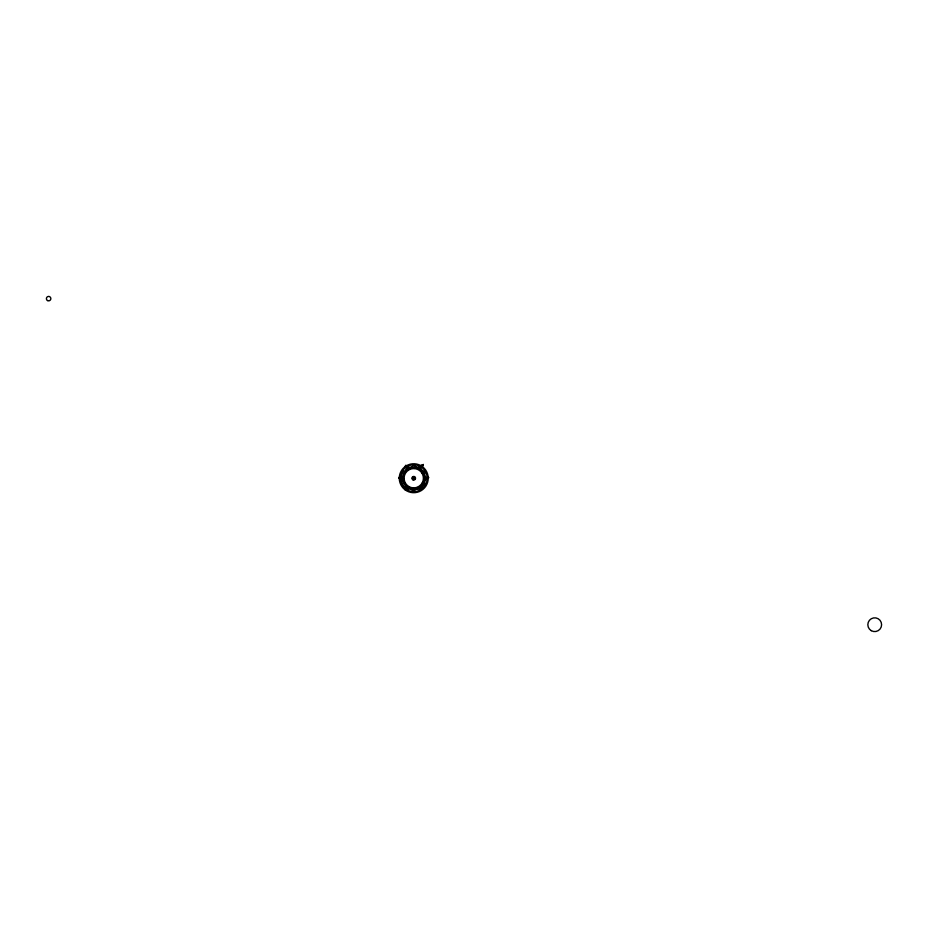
<?xml version="1.0" encoding="UTF-8"?>
<svg xmlns="http://www.w3.org/2000/svg" width="928" height="928" viewBox="0 0 928 928"><rect width="100%" height="100%" fill="white"/><g stroke="black" fill="none" stroke-linecap="round" stroke-linejoin="round"><path stroke-width="1.39" d="M414.317 468.246L413.273 467.445L414.074 468.489M420.662 489.45C419.746 486.887 423.551 485.054 425.326 484.683C423.481 482.711 425.592 479.521 426.996 478.036C424.653 477.317 424.096 473.408 425.244 471.586C422.855 471.679 420.454 469.034 420.384 466.726A10.057 10.057 0 0 0 413.749 464.951C412.809 466.761 409.167 468.408 407.485 466.622C406.719 467.816 405.316 472.422 403.112 471.238C402.288 473.303 399.864 478.384 401.812 479.799C401.488 484.95 405.014 487.258 408.03 489.613C409.492 487.536 412.867 490.761 414.132 491.411C414.329 489.253 418.76 488.07 420.001 489.833M413.749 467.445C413.227 469.997 414.538 464.998 416.591 467.619A10.985 10.985 0 0 1 422.739 484.532A10.985 10.985 0 0 1 404.747 484.532A10.985 10.985 0 0 1 410.907 467.619L413.412 467.341M413.749 478.233L415.396 478.233M420.198 466.83L419.816 467.758L420.43 466.958M420.326 466.877C418.586 467.7 414.944 467.051 413.749 464.951A10.057 10.057 0 0 0 407.102 466.726A10.057 10.057 0 0 0 402.242 471.586A10.057 10.057 0 0 0 400.467 478.233A10.057 10.057 0 0 0 402.242 484.868A10.057 10.057 0 0 0 407.102 489.729A10.057 10.057 0 0 0 413.749 491.504A10.057 10.057 0 0 0 420.384 489.729A10.057 10.057 0 0 0 425.244 484.868A10.057 10.057 0 0 0 427.019 478.233A10.057 10.057 0 0 0 425.244 471.586A10.057 10.057 0 0 0 420.384 466.726M405.362 466.088C406.476 469.371 406.441 462.956 405.362 466.088M420.906 488.662C422.02 491.933 421.996 485.541 420.906 488.662M406.441 488.58C404.666 492.246 404.248 484.52 406.441 488.58M422.681 466.007C420.871 469.58 420.488 462.109 422.681 466.007M405.223 488.325C405.49 491.04 406.87 486.771 405.223 488.325M421.463 465.763C421.741 468.478 423.122 464.162 421.463 465.763M398.854 478.001C400.664 479.741 400.13 474.858 398.854 478.001M427.425 477.978C429.2 479.753 428.724 474.916 427.46 477.85M399.98 477.827L399.156 478.28L399.98 477.827M428.539 477.804L427.715 478.256L428.539 477.804M400.641 478.082L401.615 478.338L400.641 478.082M402.972 478.106L403.831 478.465L403.019 477.99M404.353 472.955L405.269 473.187L404.353 472.955M404.353 483.268L405.269 483.511L404.353 483.268M408.134 469.174L409.039 469.417L408.134 469.174M408.134 487.038L409.039 487.281L408.134 487.038M413.296 488.43L414.201 488.673L413.296 488.43M418.447 469.174L419.363 469.417L418.447 469.174M418.447 487.038L419.363 487.281L418.447 487.038M419.549 489.033L420.523 489.3L419.549 489.033M422.228 472.955L423.133 473.187L422.228 472.955M422.228 483.268L423.133 483.511L422.228 483.268M423.609 478.106L424.514 478.349L423.609 478.106M406.951 467.178L407.926 467.445L406.951 467.178M406.951 489.021L407.926 489.276L406.951 489.021M425.859 478.094L426.845 478.361L425.859 478.094M423.226 464.487L422.948 465.38L423.226 464.487M400.931 476.261L400.652 477.154L400.931 476.261M422.739 487.188L422.46 488.082L422.739 487.188M412.832 479.15A1.299 1.299 0 0 0 415.002 478.57A1.299 1.299 0 0 0 413.412 476.98A1.299 1.299 0 0 0 412.832 479.15M408.923 486.585A9.651 9.651 0 0 0 423.4 478.233A9.651 9.651 0 0 0 408.923 469.87A9.651 9.651 0 0 0 408.923 486.585M47.514 300.568A2.227 2.227 0 0 0 50.854 298.63A2.227 2.227 0 0 0 47.514 296.705A2.227 2.227 0 0 0 47.514 300.568M871.276 630.669A6.879 6.879 0 0 0 881.6 624.706A6.879 6.879 0 0 0 871.276 618.744A6.879 6.879 0 0 0 871.276 630.669M408.494 487.328A10.498 10.498 0 0 0 424.247 478.233A10.498 10.498 0 0 0 408.494 469.139A10.498 10.498 0 0 0 408.494 487.328M412.856 479.776A1.786 1.786 0 0 0 415.535 478.233A1.786 1.786 0 0 0 412.856 476.679A1.786 1.786 0 0 0 412.856 479.776M404.933 489.717A14.477 14.477 0 0 0 428.098 480.124A14.477 14.477 0 0 0 408.204 464.858A14.477 14.477 0 0 0 404.933 489.717"/></g></svg>
